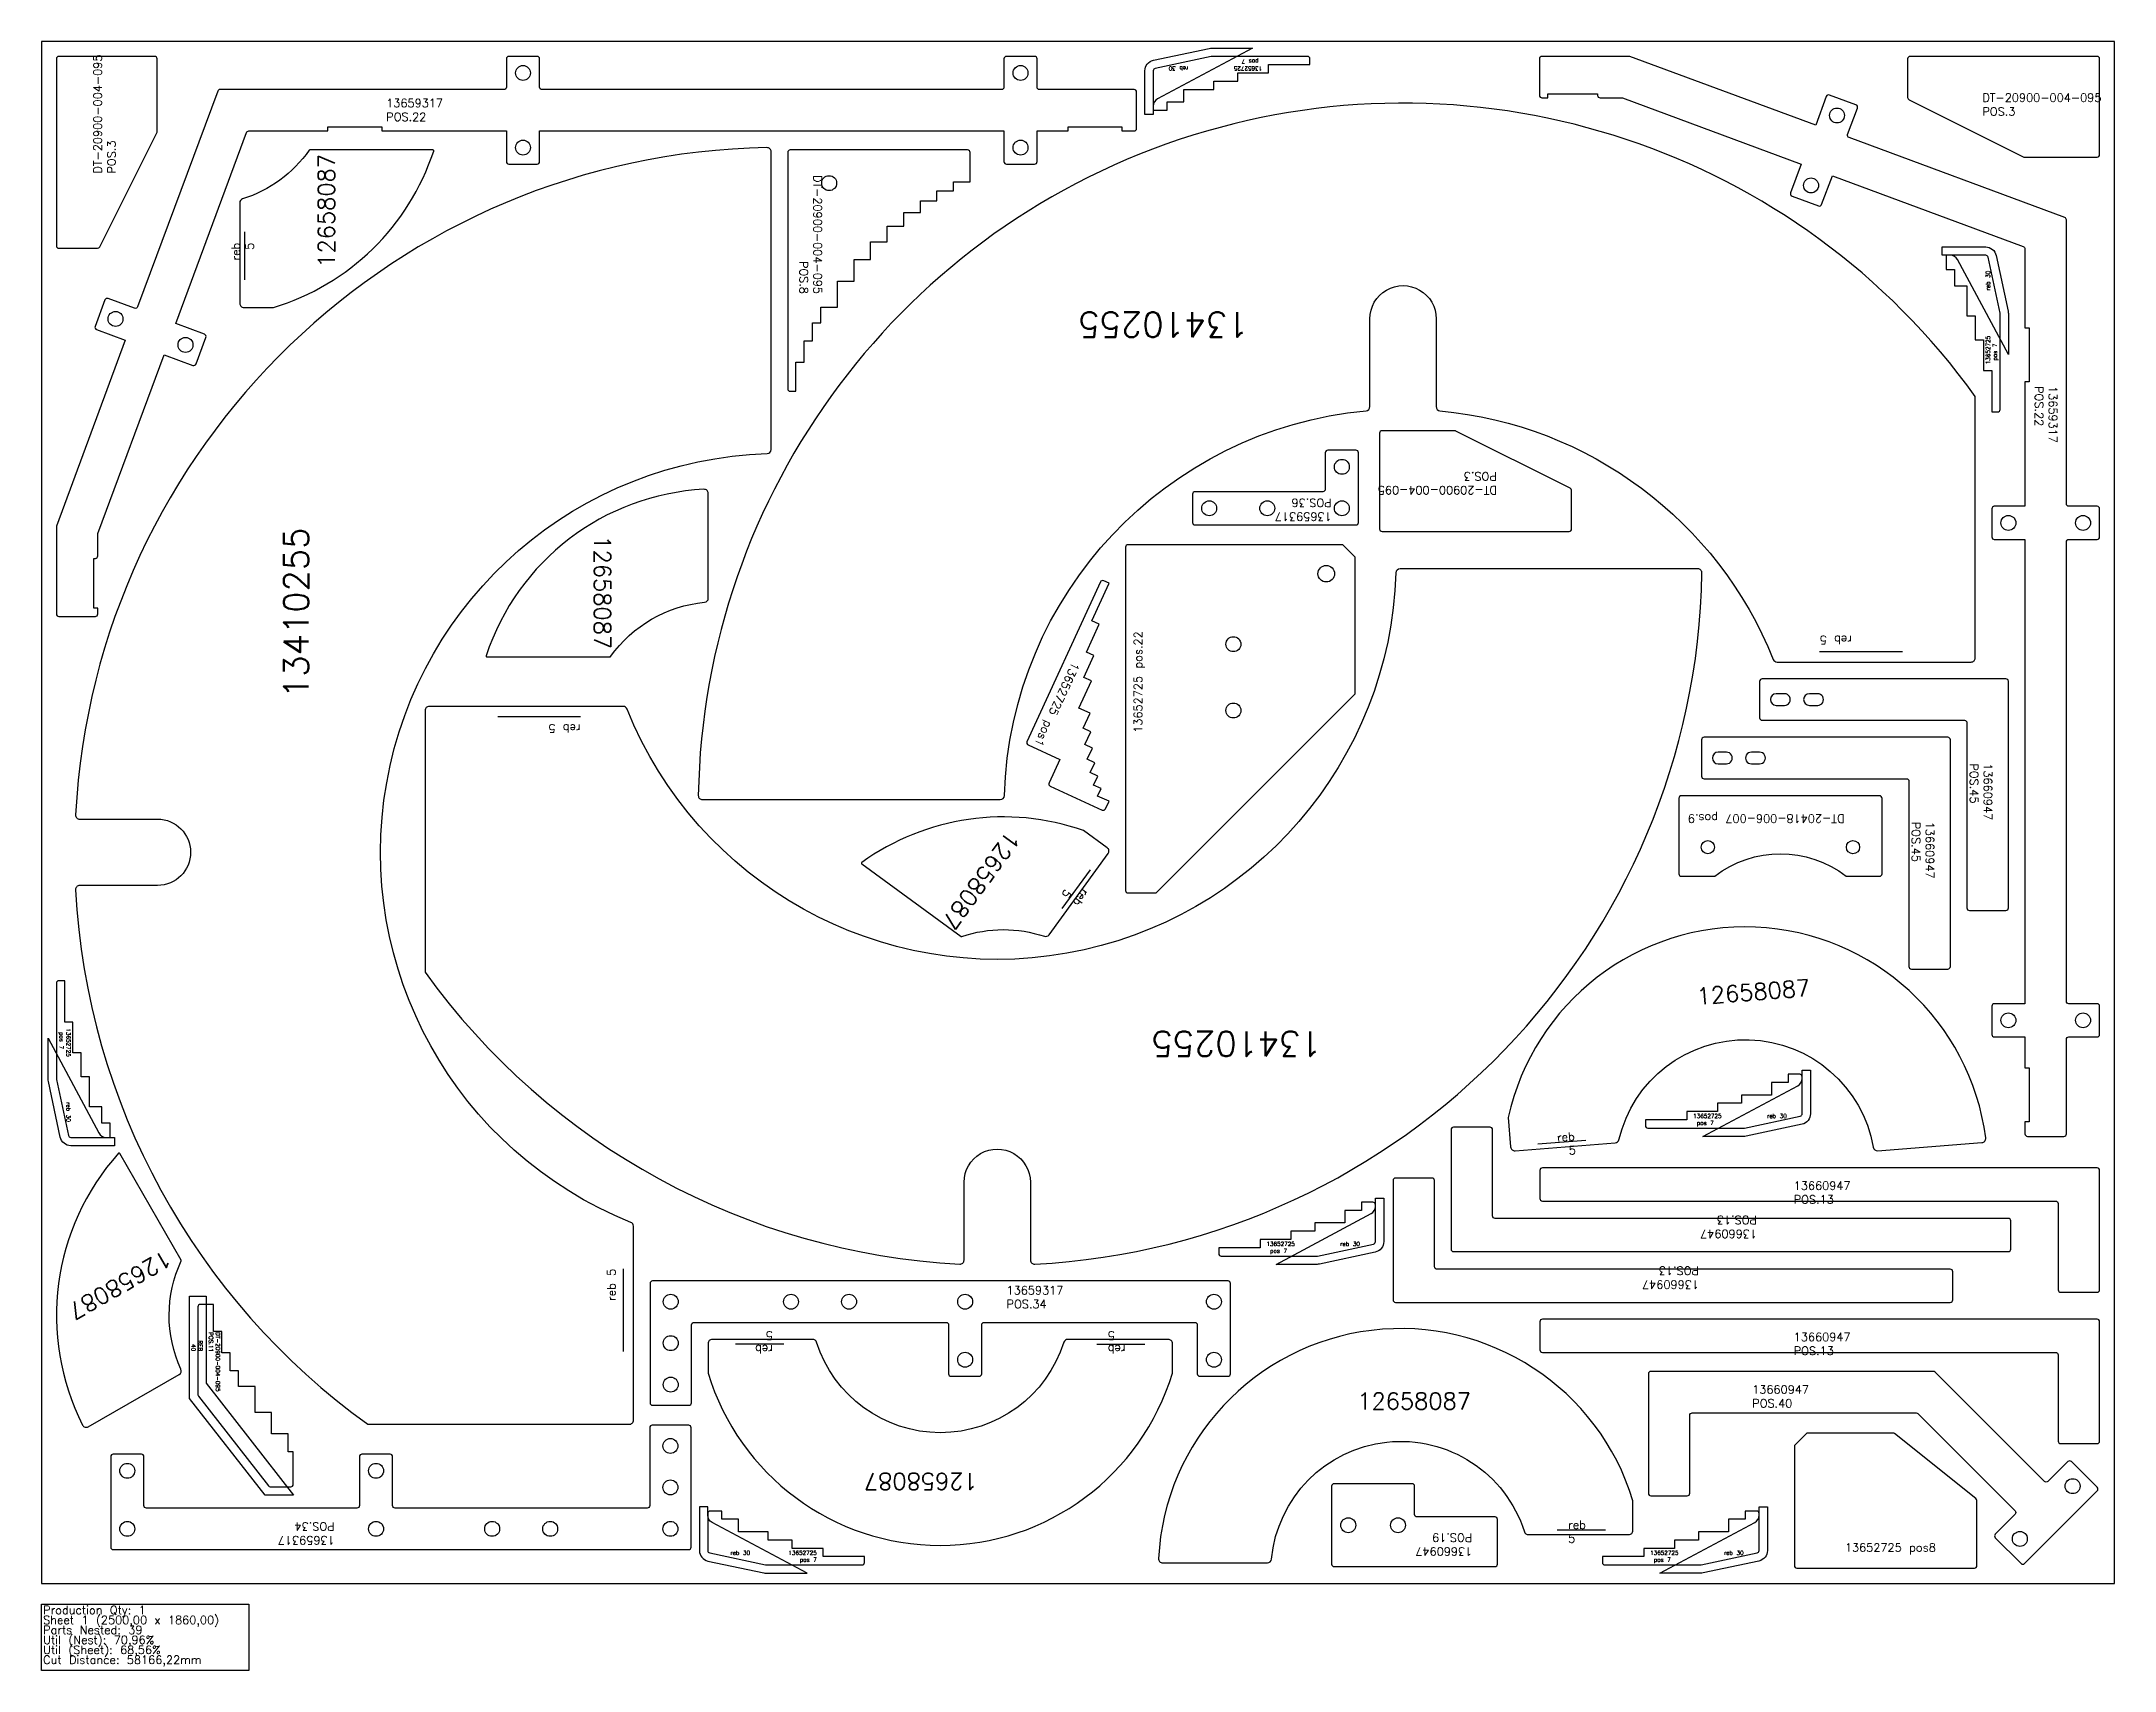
# Model space of a CAD drawing. Header units: millimetres. Extents: x 0 to 2500, y -105 to 1860.
import ezdxf

# ---------------------------------------------------------------- set-up
doc = ezdxf.new("R2010")
doc.units = ezdxf.units.MM
for name, color, linetype in [('12658087', 7, 'Continuous'), ('13410255', 7, 'Continuous'), ('13652725', 7, 'Continuous'), ('13660947v0', 7, 'Continuous'), ('Des.', 7, 'Continuous'), ('DT-20900-004-095', 7, 'Continuous'), ('Rebaixo', 7, 'Continuous'), ('sheet', 24, 'Continuous'), ('Stats', 7, 'Continuous'), ('Texto', 7, 'Continuous')]:
    doc.layers.add(name, color=color, linetype=linetype)
doc.styles.get("Standard").update_dxf_attribs({"font": 'txt.shx'})

msp = doc.modelspace()

# ---------------------------------------------------------------- linework, layer by layer
at = {"color": 5}
for points in [[(196.6, 1506.8), (161.9, 1519.7), (247.3, 1750, -0.313654), (250.1, 1752), (345.5, 1752), (345.5, 1757), (410.5, 1757), (410.5, 1752), (560.7, 1752), (560.7, 1715, 0.414214), (563.7, 1712), (597.7, 1712, 0.414214), (600.7, 1715), (600.7, 1752), (1160.7, 1752), (1160.7, 1715, 0.414214), (1163.7, 1712), (1197.7, 1712, 0.414214), (1200.7, 1715), (1200.7, 1752), (1238, 1752), (1238, 1757), (1303, 1757), (1303, 1752), (1317.7, 1752, 0.414214), (1320.7, 1755), (1320.7, 1799, 0.414214), (1317.7, 1802), (1203.7, 1802, -0.414214), (1200.7, 1805), (1200.7, 1839, 0.414214), (1197.7, 1842), (1163.7, 1842, 0.414214), (1160.7, 1839), (1160.7, 1805, -0.414214), (1157.7, 1802), (603.7, 1802, -0.414214), (600.7, 1805), (600.7, 1839, 0.414214), (597.7, 1842), (563.7, 1842, 0.414214), (560.7, 1839), (560.7, 1805, -0.414214), (557.7, 1802), (215.3, 1802, 0.313654), (212.5, 1800), (116, 1539.9, -0.414214), (112.2, 1538.1), (80.3, 1549.9, 0.414214), (76.4, 1548.2), (64.6, 1516.3, 0.414214), (66.4, 1512.4), (101.1, 1499.6), (18, 1275.5), (18, 1169.5, 0.414214), (21, 1166.5), (65, 1166.5, 0.414214), (68, 1169.5), (68, 1176.5), (63, 1176.5), (63, 1236.5), (65, 1236.5, 0.414214), (68, 1239.5), (68, 1266.5), (148, 1482.2), (182.6, 1469.3, 0.414214), (186.5, 1471.1), (198.3, 1503, 0.414214)], [(2146.8, 1663.4), (2159.7, 1698.1), (2390, 1612.7, -0.313654), (2392, 1609.9), (2392, 1514.5), (2397, 1514.5), (2397, 1449.5), (2392, 1449.5), (2392, 1299.3), (2355, 1299.3, 0.414214), (2352, 1296.3), (2352, 1262.3, 0.414214), (2355, 1259.3), (2392, 1259.3), (2392, 699.3), (2355, 699.3, 0.414214), (2352, 696.3), (2352, 662.3, 0.414214), (2355, 659.3), (2392, 659.3), (2392, 622), (2397, 622), (2397, 557), (2392, 557), (2392, 542.3, 0.414214), (2395, 539.3), (2439, 539.3, 0.414214), (2442, 542.3), (2442, 656.3, -0.414214), (2445, 659.3), (2479, 659.3, 0.414214), (2482, 662.3), (2482, 696.3, 0.414214), (2479, 699.3), (2445, 699.3, -0.414214), (2442, 702.3), (2442, 1256.3, -0.414214), (2445, 1259.3), (2479, 1259.3, 0.414214), (2482, 1262.3), (2482, 1296.3, 0.414214), (2479, 1299.3), (2445, 1299.3, -0.414214), (2442, 1302.3), (2442, 1644.7, 0.313654), (2440, 1647.5), (2179.9, 1744, -0.414214), (2178.1, 1747.8), (2189.9, 1779.7, 0.414214), (2188.2, 1783.6), (2156.3, 1795.4, 0.414214), (2152.4, 1793.6), (2139.6, 1758.9), (1915.5, 1842), (1809.5, 1842, 0.414214), (1806.5, 1839), (1806.5, 1795, 0.414214), (1809.5, 1792), (1816.5, 1792), (1816.5, 1797), (1876.5, 1797), (1876.5, 1795, 0.414214), (1879.5, 1792), (1906.5, 1792), (2122.2, 1712), (2109.3, 1677.4, 0.414214), (2111.1, 1673.5), (2143, 1661.7, 0.414214)], [(1585.2, 1366.9), (1551.2, 1366.9, 0.414214), (1548.2, 1363.9), (1548.2, 1319.9, -0.414214), (1545.2, 1316.9), (1391.2, 1316.9, 0.414214), (1388.2, 1313.9), (1388.2, 1279.9, 0.414214), (1391.2, 1276.9), (1585.2, 1276.9, 0.414214), (1588.2, 1279.9), (1588.2, 1363.9, 0.414214)], [(736.9, 214.9), (780.9, 214.9, 0.414214), (783.9, 217.9), (783.9, 311.9, -0.414213), (786.9, 314.9), (1090.9, 314.9, -0.414214), (1093.9, 311.9), (1093.9, 252.9, 0.414214), (1096.9, 249.9), (1130.9, 249.9, 0.414214), (1133.9, 252.9), (1133.9, 311.9, -0.414214), (1136.9, 314.9), (1390.9, 314.9, -0.414213), (1393.9, 311.9), (1393.9, 252.9, 0.414214), (1396.9, 249.9), (1430.9, 249.9, 0.414214), (1433.9, 252.9), (1433.9, 361.9, 0.414214), (1430.9, 364.9), (736.9, 364.9, 0.414214), (733.9, 361.9), (733.9, 217.9, 0.414214)], [(780.5, 190.9), (736.5, 190.9, 0.414214), (733.5, 187.9), (733.5, 93.9, -0.414214), (730.5, 90.9), (426.5, 90.9, -0.414214), (423.5, 93.9), (423.5, 152.9, 0.414214), (420.5, 155.9), (386.5, 155.9, 0.414214), (383.5, 152.9), (383.5, 93.9, -0.414214), (380.5, 90.9), (126.5, 90.9, -0.414214), (123.5, 93.9), (123.5, 152.9, 0.414214), (120.5, 155.9), (86.5, 155.9, 0.414214), (83.5, 152.9), (83.5, 43.9, 0.414214), (86.5, 40.9), (780.5, 40.9, 0.414214), (783.5, 43.9), (783.5, 187.9, 0.414214)], [(2331, 18.5, 0.414214), (2334, 21.5), (2334, 100, 0.227838), (2332.9, 102.4), (2234.8, 180.8, 0.170304), (2233, 181.5), (2130.3, 181.5, 0.198912), (2128.1, 180.6), (2114.9, 167.3, 0.198912), (2114, 165.2), (2114, 21.5, 0.414214), (2117, 18.5)]]:
    msp.add_lwpolyline(points, format="xyb", close=True, dxfattribs=at)
at = {"color": 2}
for points in [[(1340.7, 1824.6), (1340.7, 1777), (1357.7, 1777), (1357.7, 1787), (1377.7, 1787), (1377.7, 1802), (1413.7, 1802), (1413.7, 1812), (1442.7, 1812), (1442.7, 1822), (1479.7, 1822), (1479.7, 1832), (1529.7, 1832), (1529.7, 1839, 0.414214), (1526.7, 1842), (1411, 1842, 0.052822), (1410.4, 1841.9), (1343.1, 1827.5, 0.353653)], [(2344.6, 1602.1), (2297, 1602.1), (2297, 1585.1), (2307, 1585.1), (2307, 1565.1), (2322, 1565.1), (2322, 1529.1), (2332, 1529.1), (2332, 1500.1), (2342, 1500.1), (2342, 1463.1), (2352, 1463.1), (2352, 1413.1), (2359, 1413.1, 0.414214), (2362, 1416.1), (2362, 1531.8, 0.052822), (2361.9, 1532.4), (2347.5, 1599.7, 0.353653)], [(35.4, 538.1), (83, 538.1), (83, 555.1), (73, 555.1), (73, 575.1), (58, 575.1), (58, 611.1), (48, 611.1), (48, 640.1), (38, 640.1), (38, 677.1), (28, 677.1), (28, 727.1), (21, 727.1, 0.414214), (18, 724.1), (18, 608.5, 0.052822), (18.1, 607.8), (32.5, 540.5, 0.353653)], [(2123.3, 566.7), (2123.3, 611.2, 0.414214), (2120.3, 614.2), (2106.3, 614.2), (2106.3, 604.2), (2086.3, 604.2), (2086.3, 589.2), (2050.3, 589.2), (2050.3, 579.2), (2021.3, 579.2), (2021.3, 569.2), (1984.3, 569.2), (1984.3, 559.2), (1934.3, 559.2), (1934.3, 552.2, 0.414214), (1937.3, 549.2), (2053, 549.2, 0.052823), (2053.6, 549.3), (2121, 563.7, 0.353653)], [(1608.7, 412.4), (1608.7, 456.9, 0.414214), (1605.7, 459.9), (1591.7, 459.9), (1591.7, 449.9), (1571.7, 449.9), (1571.7, 434.9), (1535.7, 434.9), (1535.7, 424.9), (1506.7, 424.9), (1506.7, 414.9), (1469.7, 414.9), (1469.7, 404.9), (1419.7, 404.9), (1419.7, 397.9, 0.414214), (1422.7, 394.9), (1538.4, 394.9, 0.052822), (1539, 395), (1606.3, 409.4, 0.353653)], [(2071.4, 39.8), (2071.4, 84.4, 0.414214), (2068.4, 87.4), (2054.4, 87.4), (2054.4, 77.4), (2034.4, 77.4), (2034.4, 62.4), (1998.4, 62.4), (1998.4, 52.4), (1969.4, 52.4), (1969.4, 42.4), (1932.4, 42.4), (1932.4, 32.4), (1882.4, 32.4), (1882.4, 25.4, 0.414214), (1885.4, 22.4), (2001.1, 22.4, 0.052823), (2001.7, 22.4), (2069, 36.9, 0.353653)]]:
    msp.add_lwpolyline(points, format="xyb", close=True, dxfattribs=at)
at = {"color": 1}
msp.add_lwpolyline([(803.5, 39.8, 0.353653), (805.9, 36.9), (873.2, 22.4, 0.052822), (873.8, 22.4), (989.5, 22.4, 0.414214), (992.5, 25.4), (992.5, 32.4), (942.5, 32.4), (942.5, 42.4), (905.5, 42.4), (905.5, 52.4), (876.5, 52.4), (876.5, 62.4), (840.5, 62.4), (840.5, 77.4), (820.5, 77.4), (820.5, 87.4), (806.5, 87.4, 0.414214), (803.5, 84.4)], format="xyb", close=True, dxfattribs=at)
at = {"color": 5}
for centre in [(580.7, 1822), (1180.7, 1822), (2165.3, 1770.7), (580.7, 1732), (1180.7, 1732), (2134, 1686.3), (89.3, 1525.3), (173.7, 1494), (1568.2, 1346.9), (1408.2, 1296.9), (1478.2, 1296.9), (1568.2, 1296.9), (2372, 1279.3), (2462, 1279.3), (2372, 679.3), (2462, 679.3), (758.9, 339.9), (903.9, 339.9), (973.9, 339.9), (1113.9, 339.9), (1413.9, 339.9), (758.9, 289.9), (1113.9, 269.9), (1413.9, 269.9), (758.9, 239.9), (758.5, 165.9), (103.5, 135.9), (403.5, 135.9), (758.5, 115.9), (103.5, 65.9), (403.5, 65.9), (543.5, 65.9), (613.5, 65.9), (758.5, 65.9)]:
    msp.add_circle(centre, 9, dxfattribs=at)
at = {"layer": '12658087', "color": 5}
for points in [[(323.7, 1729.1, 0.243337), (322.8, 1728.7, -0.163054), (242.6, 1670, 0.32655), (239.1, 1665.2), (239.1, 1544.1, 0.414214), (244.1, 1539.1), (279.7, 1539.1, 0.244692), (473, 1727.8, 0.510573), (472, 1729.1)], [(537.2, 1117.7), (685.6, 1117.7, 0.243337), (686.4, 1118.1, -0.218841), (799.6, 1183.5, 0.387226), (804.2, 1188.5), (804.2, 1314.8, 0.429586), (798.9, 1319.8, 0.309641), (536.3, 1119, 0.510573)], [(1109.1, 780.6, 0.243337), (1110.1, 780.5, -0.163054), (1209.5, 780.7, 0.32655), (1215.1, 782.5), (1286.4, 880.4, 0.414214), (1285.3, 887.4), (1256.5, 908.3, 0.244692), (989.2, 869.6, 0.510573), (989.2, 868)], [(1777.1, 522), (1897.8, 531.4, 0.32655), (1902.3, 535.2, -0.817096), (2208.9, 526.1, 0.387226), (2214.2, 522), (2340.1, 531.8, 0.429586), (2344.7, 537.4, 0.840577), (1768.9, 562), (1771.7, 526.6, 0.414214)], [(94.6, 518.7, 0.510574), (93, 518.9, 0.309641), (49.6, 191.1, 0.429586), (56.5, 189.1), (166.1, 251.9, 0.387226), (168.1, 258.4, -0.218841), (168.5, 389.1, 0.243337), (168.5, 390)], [(1914.2, 59, 0.414214), (1919.2, 64), (1919.2, 99.6, 0.840577), (1347.1, 30.2, 0.429586), (1352.1, 25), (1478.4, 25, 0.387226), (1483.4, 29.5, -0.817096), (1788.3, 62.5, 0.32655), (1793.1, 59)], [(930, 294.4), (808.9, 294.4, 0.414214), (803.9, 289.4), (803.9, 253.8, 0.742519), (1363.9, 253.8), (1363.9, 289.4, 0.414214), (1358.9, 294.4), (1237.8, 294.4, 0.32655), (1233, 290.9, -0.731055), (934.8, 290.9, 0.32655)]]:
    msp.add_lwpolyline(points, format="xyb", close=True, dxfattribs=at)
at = {"layer": '13410255', "color": 5}
for points in [[(1686.5, 1414.5, -0.28119), (2088.4, 1114.7, 0.306373), (2093, 1111.5), (2327, 1111.5, 0.414214), (2332, 1116.5), (2332, 1431.9, 0.721565), (792.1, 950.6, 0.419423), (797.1, 945.5), (1156.2, 945.5, 0.405201), (1161.2, 950.4, -0.37846), (1597.5, 1414.5, 0.387308), (1602, 1419.5), (1602, 1525.5, -1.000014), (1682, 1525.5), (1682, 1419.5, 0.387308)], [(41.1, 836.8, 0.227268), (393.5, 192), (708.9, 192, 0.414214), (713.9, 197), (713.9, 431, 0.306373), (710.8, 435.6, -0.812431), (875.1, 1362.8, 0.405201), (879.9, 1367.8), (879.9, 1726.9, 0.419423), (874.8, 1731.9, 0.393559), (41.1, 927.3, 0.429906), (46.1, 922), (139.9, 922, -0.99999), (139.9, 842), (46.1, 842, 0.429906)], [(1107.3, 385.1, 0.429906), (1112.6, 390.1), (1112.6, 483.9, -1.000007), (1192.6, 483.9), (1192.6, 390.1, 0.429906), (1197.9, 385.1, 0.393559), (2002.5, 1218.8, 0.419423), (1997.5, 1223.9), (1638.4, 1223.9, 0.405201), (1633.4, 1219, -0.812431), (706.2, 1054.7, 0.306373), (701.6, 1057.9), (467.6, 1057.9, 0.414214), (462.6, 1052.9), (462.6, 737.5, 0.227268)]]:
    msp.add_lwpolyline(points, format="xyb", close=True, dxfattribs=at)
at = {"layer": '13652725', "color": 5}
for points in [[(1583.5, 1072.2, 0.198912), (1584.4, 1074.3), (1584.4, 1238), (1569.4, 1253), (1310.4, 1253, 0.414214), (1307.4, 1250), (1307.4, 836, 0.414214), (1310.4, 833), (1343.1, 833, 0.198912), (1345.2, 833.9)], [(1266.5, 1161.1), (1287.4, 1206.6), (1281, 1209.5, 0.414214), (1277, 1208), (1188.4, 1015.4, 0.414214), (1189.9, 1011.5), (1228, 993.9), (1215.1, 965.7, 0.414214), (1216.5, 961.8), (1279.2, 932.9, 0.414214), (1283.2, 934.4), (1287.4, 943.5), (1273.7, 949.7), (1277.9, 958.8), (1268.8, 963), (1273.9, 973.9), (1264.8, 978.1), (1270.2, 989.9), (1261.1, 994.1), (1267.4, 1007.7), (1258.3, 1011.9), (1265.4, 1027.3), (1256.3, 1031.5), (1264.7, 1049.7), (1251.1, 1055.9), (1266.1, 1088.6), (1257, 1092.8), (1269.2, 1119.2), (1260.1, 1123.4), (1275.5, 1157)]]:
    msp.add_lwpolyline(points, format="xyb", close=True, dxfattribs=at)
for centre, radius in [((1549.4, 1218), 10), ((1437.4, 1133), 9), ((1437.4, 1053), 9)]:
    msp.add_circle(centre, radius, dxfattribs=at)
at = {"layer": '13660947v0', "color": 5}
for points in [[(2072, 1088.2), (2072, 1044.2, 0.414214), (2075, 1041.2), (2319, 1041.2, -0.414214), (2322, 1038.2), (2322, 814.8, 0.414214), (2325, 811.8), (2369, 811.8, 0.414214), (2372, 814.8), (2372, 1088.2, 0.414214), (2369, 1091.2), (2075, 1091.2, 0.414214)], [(2102, 1059.2, 1.000019), (2102, 1073.2), (2092, 1073.2, 0.999981), (2092, 1059.2)], [(2142, 1059.2, 1.000019), (2142, 1073.2), (2132, 1073.2, 0.999981), (2132, 1059.2)], [(2002, 1017.7), (2002, 973.7, 0.414214), (2005, 970.7), (2249, 970.7, -0.414214), (2252, 967.7), (2252, 744.2, 0.414214), (2255, 741.2), (2299, 741.2, 0.414214), (2302, 744.2), (2302, 1017.7, 0.414214), (2299, 1020.7), (2005, 1020.7, 0.414214)], [(2032, 988.7, 1.00003), (2032, 1002.7), (2022, 1002.7, 0.99997), (2022, 988.7)], [(2072, 988.7, 1.00003), (2072, 1002.7), (2062, 1002.7, 1.000094), (2062, 988.7)], [(1702.9, 550.3, 0.414214), (1699.9, 547.3), (1699.9, 403.3, 0.414214), (1702.9, 400.3), (2371.9, 400.3, 0.414214), (2374.9, 403.3), (2374.9, 437.3, 0.414214), (2371.9, 440.3), (1752.9, 440.3, -0.414214), (1749.9, 443.3), (1749.9, 547.3, 0.414214), (1746.9, 550.3)], [(2479, 351.3, 0.414214), (2482, 354.3), (2482, 498.3, 0.414214), (2479, 501.3), (1810, 501.3, 0.414214), (1807, 498.3), (1807, 464.3, 0.414214), (1810, 461.3), (2429, 461.3, -0.414214), (2432, 458.3), (2432, 354.3, 0.414214), (2435, 351.3)], [(1632.9, 489.1, 0.414214), (1629.9, 486.1), (1629.9, 342.1, 0.414214), (1632.9, 339.1), (2301.9, 339.1, 0.414214), (2304.9, 342.1), (2304.9, 376.1, 0.414214), (2301.9, 379.1), (1682.9, 379.1, -0.414214), (1679.9, 382.1), (1679.9, 486.1, 0.414214), (1676.9, 489.1)], [(2479, 168.8, 0.414214), (2482, 171.8), (2482, 315.8, 0.414214), (2479, 318.8), (1810, 318.8, 0.414214), (1807, 315.8), (1807, 281.8, 0.414214), (1810, 278.8), (2429, 278.8, -0.414214), (2432, 275.8), (2432, 171.8, 0.414214), (2435, 168.8)], [(2391.4, 24.1), (2479.1, 111.7, 0.414214), (2479.1, 116), (2448, 147.1, 0.414214), (2443.8, 147.1), (2419.7, 123.1, -0.414214), (2415.5, 123.1), (2283.6, 254.9, 0.198912), (2281.5, 255.8), (1940.8, 255.8, 0.414214), (1937.8, 252.8), (1937.8, 108.8, 0.414214), (1940.8, 105.8), (1984.8, 105.8, 0.414214), (1987.8, 108.8), (1987.8, 202.8, -0.414214), (1990.8, 205.8), (2260.8, 205.8, -0.198912), (2262.9, 204.9), (2380.1, 87.7, -0.414214), (2380.1, 83.5), (2356.1, 59.4, 0.414214), (2356.1, 55.2), (2387.2, 24.1, 0.414214)], [(1755.9, 23.3), (1755.9, 77.3, 0.414214), (1752.9, 80.3), (1658.9, 80.3, -0.414214), (1655.9, 83.3), (1655.9, 117.3, 0.414214), (1652.9, 120.3), (1558.9, 120.3, 0.414214), (1555.9, 117.3), (1555.9, 23.3, 0.414214), (1558.9, 20.3), (1752.9, 20.3, 0.414214)]]:
    msp.add_lwpolyline(points, format="xyb", close=True, dxfattribs=at)
for centre in [(2449.4, 117.4), (1575.9, 70.3), (1635.9, 70.3), (2385.8, 53.8)]:
    msp.add_circle(centre, 9, dxfattribs=at)
at = {"layer": 'Des.', "color": 5}
msp.add_lwpolyline([(2017.8, 853.1, -0.340411), (2176.4, 853.1), (2216.6, 853.1, 0.414214), (2219.6, 856.1), (2219.6, 947.1, 0.414214), (2216.6, 950.1), (1977.6, 950.1, 0.414214), (1974.6, 947.1), (1974.6, 856.1, 0.414214), (1977.6, 853.1)], format="xyb", close=True, dxfattribs=at)
for centre in [(2009.6, 888.1), (2184.6, 888.1)]:
    msp.add_circle(centre, 8, dxfattribs=at)
at = {"layer": 'DT-20900-004-095', "color": 5}
for points in [[(18, 1613.5, 0.414214), (21, 1610.5), (67.6, 1610.5, 0.284079), (70.3, 1612.2), (139.2, 1749.9, 0.116434), (139.5, 1751.2), (139.5, 1839, 0.414214), (136.5, 1842), (21, 1842, 0.414214), (18, 1839)], [(2253.5, 1842, 0.414214), (2250.5, 1839), (2250.5, 1792.4, 0.284079), (2252.2, 1789.7), (2389.9, 1720.8, 0.116434), (2391.2, 1720.5), (2479, 1720.5, 0.414214), (2482, 1723.5), (2482, 1839, 0.414214), (2479, 1842)], [(919.9, 1473.1), (919.9, 1499), (929.9, 1499), (929.9, 1520.7), (939.9, 1520.7), (939.9, 1539.6), (959.9, 1539.6), (959.9, 1570.9), (979.9, 1570.9), (979.9, 1596.8), (999.9, 1596.8), (999.9, 1618.4), (1019.9, 1618.4), (1019.9, 1637.3), (1039.9, 1637.3), (1039.9, 1653.5), (1059.9, 1653.5), (1059.9, 1667.6), (1079.9, 1667.6), (1079.9, 1680), (1099.9, 1680), (1099.9, 1690.8), (1119.9, 1690.8), (1119.9, 1726.1, 0.414214), (1116.9, 1729.1), (902.9, 1729.1, 0.414214), (899.9, 1726.1), (899.9, 1441, 0.414214), (902.9, 1438), (909.9, 1438), (909.9, 1473.1)], [(1842.2, 1268.9, 0.414214), (1845.2, 1271.9), (1845.2, 1318.6, 0.284079), (1843.5, 1321.2), (1705.8, 1390.1, 0.116434), (1704.5, 1390.4), (1616.7, 1390.4, 0.414214), (1613.7, 1387.4), (1613.7, 1271.9, 0.414214), (1616.7, 1268.9)]]:
    msp.add_lwpolyline(points, format="xyb", close=True, dxfattribs=at)
at = {"layer": 'DT-20900-004-095', "color": 7}
msp.add_lwpolyline([(189.3, 225.9), (273.7, 117.8, 0.230868), (276, 116.7), (300.6, 116.7, 0.414214), (303.6, 119.7), (303.6, 158.8), (297.6, 158.8), (297.6, 180.4), (277.6, 180.4), (277.6, 206.3), (257.6, 206.3), (257.6, 237.7), (237.6, 237.7), (237.6, 256.6), (227.6, 256.6), (227.6, 278.2), (217.6, 278.2), (217.6, 304.1), (207.6, 304.1), (207.6, 336.7), (191.6, 336.7, 0.414214), (188.6, 333.7), (188.6, 227.7, 0.167343)], format="xyb", close=True, dxfattribs=at)
at = {"layer": 'DT-20900-004-095', "color": 5}
msp.add_circle((949.9, 1689.1), 9, dxfattribs=at)
at = {"layer": 'Rebaixo', "color": 5}
for p, q in [((244.8, 1630.3), (244.8, 1572.3)), ((2144.4, 1124.2), (2244.4, 1124.2)), ((650.2, 1045.2), (550.2, 1045.2)), ((1231.1, 814.1), (1265.2, 861)), ((1862.5, 534.3), (1804.7, 529.8)), ((701.3, 379.7), (701.3, 279.7)), ((895.1, 288.7), (837.1, 288.7)), ((1272.7, 288.7), (1330.7, 288.7)), ((1828, 64.7), (1886, 64.7))]:
    msp.add_line(p, q, dxfattribs=at)
at = {"layer": 'Rebaixo', "color": 2}
for points in [[(1340.7, 1772), (1330.7, 1772), (1330.7, 1782), (1330.7, 1824.6, -0.353653), (1341, 1837.3), (1408.3, 1851.7, -0.052822), (1411, 1852), (1460.4, 1852), (1346, 1790.8, 0.276707), (1340.7, 1782)], [(2292, 1602.1), (2292, 1612.1), (2302, 1612.1), (2344.6, 1612.1, -0.353653), (2357.3, 1601.8), (2371.7, 1534.5, -0.052822), (2372, 1531.8), (2372, 1482.4), (2310.8, 1596.8, 0.276707), (2302, 1602.1)], [(88, 538.1), (88, 528.1), (78, 528.1), (35.4, 528.1, -0.353653), (22.7, 538.4), (8.3, 605.7, -0.052822), (8, 608.5), (8, 657.8), (69.2, 543.4, 0.276707), (78, 538.1)], [(2123.3, 619.2), (2133.3, 619.2), (2133.3, 609.2), (2133.3, 566.7, -0.353653), (2123.1, 553.9), (2055.7, 539.5, -0.052822), (2053, 539.2), (2003.6, 539.2), (2118, 600.4, 0.276707), (2123.3, 609.2)], [(1608.7, 464.9), (1618.7, 464.9), (1618.7, 454.9), (1618.7, 412.4, -0.353653), (1608.4, 399.7), (1541.1, 385.2, -0.052822), (1538.4, 384.9), (1489, 384.9), (1603.4, 446.1, 0.276707), (1608.7, 454.9)], [(2071.4, 92.4), (2081.4, 92.4), (2081.4, 82.4), (2081.4, 39.8, -0.353653), (2071.1, 27.1), (2003.8, 12.7, -0.052822), (2001.1, 12.4), (1951.7, 12.4), (2066.1, 73.6, 0.276707), (2071.4, 82.4)]]:
    msp.add_lwpolyline(points, format="xyb", close=True, dxfattribs=at)
at = {"layer": 'Rebaixo', "color": 7}
msp.add_lwpolyline([(304.1, 106.7), (269.7, 106.7), (178.6, 223.3), (178.6, 346.7), (198.6, 346.7), (198.6, 241.7)], close=True, dxfattribs=at)
at = {"layer": 'Rebaixo', "color": 1}
msp.add_lwpolyline([(803.5, 92.4), (793.5, 92.4), (793.5, 82.4), (793.5, 39.8, 0.353653), (803.8, 27.1), (871.1, 12.7, 0.052822), (873.8, 12.4), (923.2, 12.4), (808.8, 73.6, -0.276707), (803.5, 82.4)], format="xyb", close=True, dxfattribs=at)
at = {"layer": 'sheet', "color": 7}
msp.add_lwpolyline([(0, 0), (2500, 0), (2500, 1860), (0, 1860)], close=True, dxfattribs=at)
at = {"layer": 'Stats', "color": 151}
msp.add_lwpolyline([(0, -25), (250, -25), (250, -105), (0, -105), (0, -25)], close=True, dxfattribs=at)

# ---------------------------------------------------------------- texts
at = {"layer": 'Rebaixo', "color": 2, "char_height": 5, "attachment_point": 1}
for insert, rotation in [((1383.1, 1824.9), 180), ((2344.9, 1559.7), 90), ((35.1, 580.5), 270)]:
    msp.add_mtext_dynamic_manual_height_columns('reb 30', width=122.875, gutter_width=12.5, heights=[0], dxfattribs=dict(at, insert=insert, rotation=rotation))
at = {"layer": 'Rebaixo', "color": 5, "char_height": 10}
for s, insert, width, attachment_point, rotation in [('reb 5', (256, 1617.2), 30.968, 9, 90), ('reb 5', (2144.4, 1143.1), 100, 9, 180), ('{\\W8.969244; }reb 5', (650.2, 1026.3), 100, 1, 180), ('reb 5', (1229.7, 831.3), 30.968, 9, 233.9405), ('reb 5', (1848.6, 544.5), 30.968, 3, 4.4619), ('reb 5', (682.3, 379.7), 100, 3, 90), ('reb 5', (882, 277.4), 30.968, 1, 180), ('reb 5', (1285.8, 277.4), 30.968, 3, 180)]:
    msp.add_mtext(s, dxfattribs=dict(at, insert=insert, width=width, attachment_point=attachment_point, rotation=rotation))
at = {"layer": 'Rebaixo', "color": 2, "char_height": 5, "attachment_point": 1}
for insert in [(2081, 566.4), (1566.3, 412.1), (2029, 39.5)]:
    msp.add_mtext_dynamic_manual_height_columns('reb 30', width=122.875, gutter_width=12.5, heights=[0], dxfattribs=dict(at, insert=insert))
at = {"layer": 'Rebaixo', "color": 7, "insert": (194.2, 280.2), "char_height": 5, "attachment_point": 3, "rotation": 270}
msp.add_mtext_dynamic_manual_height_columns('REB\\P40', width=25.67, gutter_width=12.5, heights=[0], dxfattribs=at)
at = {"layer": 'Rebaixo', "color": 5, "insert": (1841.1, 75.9), "char_height": 10, "width": 30.968, "attachment_point": 1}
msp.add_mtext('reb 5', dxfattribs=at)
at = {"layer": 'Rebaixo', "color": 1, "insert": (830.8, 39.5), "char_height": 5, "attachment_point": 1}
msp.add_mtext_dynamic_manual_height_columns('reb 30', width=122.875, gutter_width=12.5, heights=[0], dxfattribs=at)
at = {"layer": 'Stats', "color": 60}
for s, p in [('Sheet 1 (2500,00 x 1860,00)', (2, -49)), ('Production Qty: 1', (2, -37)), ('Parts Nested: 39', (2, -61)), ('Util (Nest): 70,96%', (2, -73)), ('Util (Sheet): 68,56%', (2, -85)), ('Cut Distance: 58166,22mm', (2, -97))]:
    msp.add_text(s, height=10, dxfattribs=at).set_placement(p)
at = {"layer": 'Texto', "color": 5}
for s, insert, char_height, width, attachment_point, rotation in [('DT-20900-004-095 \\P{\\W9.585436; }POS.3', (62.8, 1700.6), 10, 113.849, 1, 90), ('12658087', (333.6, 1587.1), 20, 272.481, 1, 90), ('DT-20900-004-095 POS.8', (941, 1555.4), 10, 113.849, 3, 270), ('13410255', (1250.3, 1533.4), 30, 446.677, 9, 180), ('13659317 \\PPOS.22', (2430.7, 1444.3), 10, 171.219, 1, 270), ('DT-20900-004-095 \\P{\\W9.585436; }POS.3', (1755.1, 1313.7), 10, 113.849, 1, 180), ('13659317 \\PPOS.36', (1555.9, 1281.8), 10, 171.219, 1, 180), ('13410255', (292.1, 1273.7), 30, 446.677, 3, 90), ('12658087', (686.5, 1264.2), 20, 272.481, 1, 270), ('13652725 pos.22', (1317.4, 1026.1), 10, 122.875, 1, 90), ('13652725 pos1', (1252.3, 1108.1), 10, 122.875, 1, 245.2857), ('13660947 POS.45', (2352.3, 989.3), 10, 116.776, 1, 270), ('DT-20418-006-007 pos.9', (2174.3, 917.6), 10, 185.575, 1, 180), ('12658087', (1181.4, 897.6), 20, 272.481, 1, 233.9405), ('13660947 POS.45', (2282.3, 918.8), 10, 116.776, 1, 270), ('12658087', (1995.3, 718.1), 20, 272.481, 1, 4.4619), ('13410255', (1544.3, 636), 30, 446.677, 1, 180), ('13660947 POS.13', (2068.8, 416.7), 10, 116.776, 1, 180), ('12658087', (159, 385.5), 20, 272.481, 1, 209.8573), ('13660947 POS.13', (1998.8, 355.5), 10, 116.776, 1, 180), ('12658087', (1129, 113.1), 20, 272.481, 1, 180), ('13659317 \\PPOS.34', (353.6, 47.1), 10, 171.219, 1, 180), ('13660947 POS.19', (1725.4, 33.6), 10, 116.776, 1, 180)]:
    msp.add_mtext(s, dxfattribs=dict(at, insert=insert, char_height=char_height, width=width, attachment_point=attachment_point, rotation=rotation))
at = {"layer": 'Texto', "color": 2, "char_height": 5, "width": 122.875, "attachment_point": 1}
for insert, rotation in [((1472.2, 1824.9), 180), ((2344.9, 1470.6), 90), ((35.1, 669.6), 270)]:
    msp.add_mtext('13652725\\P pos 7 ', dxfattribs=dict(at, insert=insert, rotation=rotation))
at = {"layer": 'Texto', "color": 5, "attachment_point": 1}
for s, insert, char_height, width in [('13659317 \\PPOS.22', (415.7, 1790.7), 10, 171.219), ('DT-20900-004-095 \\P{\\W9.585436; }POS.3', (2340.6, 1797.2), 10, 113.849), ('13660947 POS.13', (2113.1, 484.9), 10, 116.776), ('13659317 \\PPOS.34', (1163.8, 358.7), 10, 171.219), ('13660947 POS.13', (2113.1, 302.4), 10, 116.776), ('12658087', (1586.8, 230), 20, 272.481), ('13660947 POS.40', (2063, 239), 10, 116.776), ('13652725 pos8', (2174.8, 48.4), 10, 122.875)]:
    msp.add_mtext(s, dxfattribs=dict(at, insert=insert, char_height=char_height, width=width))
at = {"layer": 'Texto', "color": 2, "char_height": 5, "width": 122.875, "attachment_point": 1}
for insert in [(1991.8, 566.4), (1477.2, 412.1), (1939.9, 39.5)]:
    msp.add_mtext('13652725\\P pos 7 ', dxfattribs=dict(at, insert=insert))
at = {"layer": 'Texto', "color": 7, "insert": (215.3, 303.3), "char_height": 5, "width": 66.479, "attachment_point": 1, "rotation": 270}
msp.add_mtext('{\\W2.13246; }DT-20900-004-095\\P{\\W5.32809;  } POS.11', dxfattribs=at)
at = {"layer": 'Texto', "color": 1, "insert": (935, 39.5), "char_height": 5, "width": 122.875, "attachment_point": 3}
msp.add_mtext('13652725\\P pos 7 ', dxfattribs=at)

doc.saveas('drawing.dxf')
